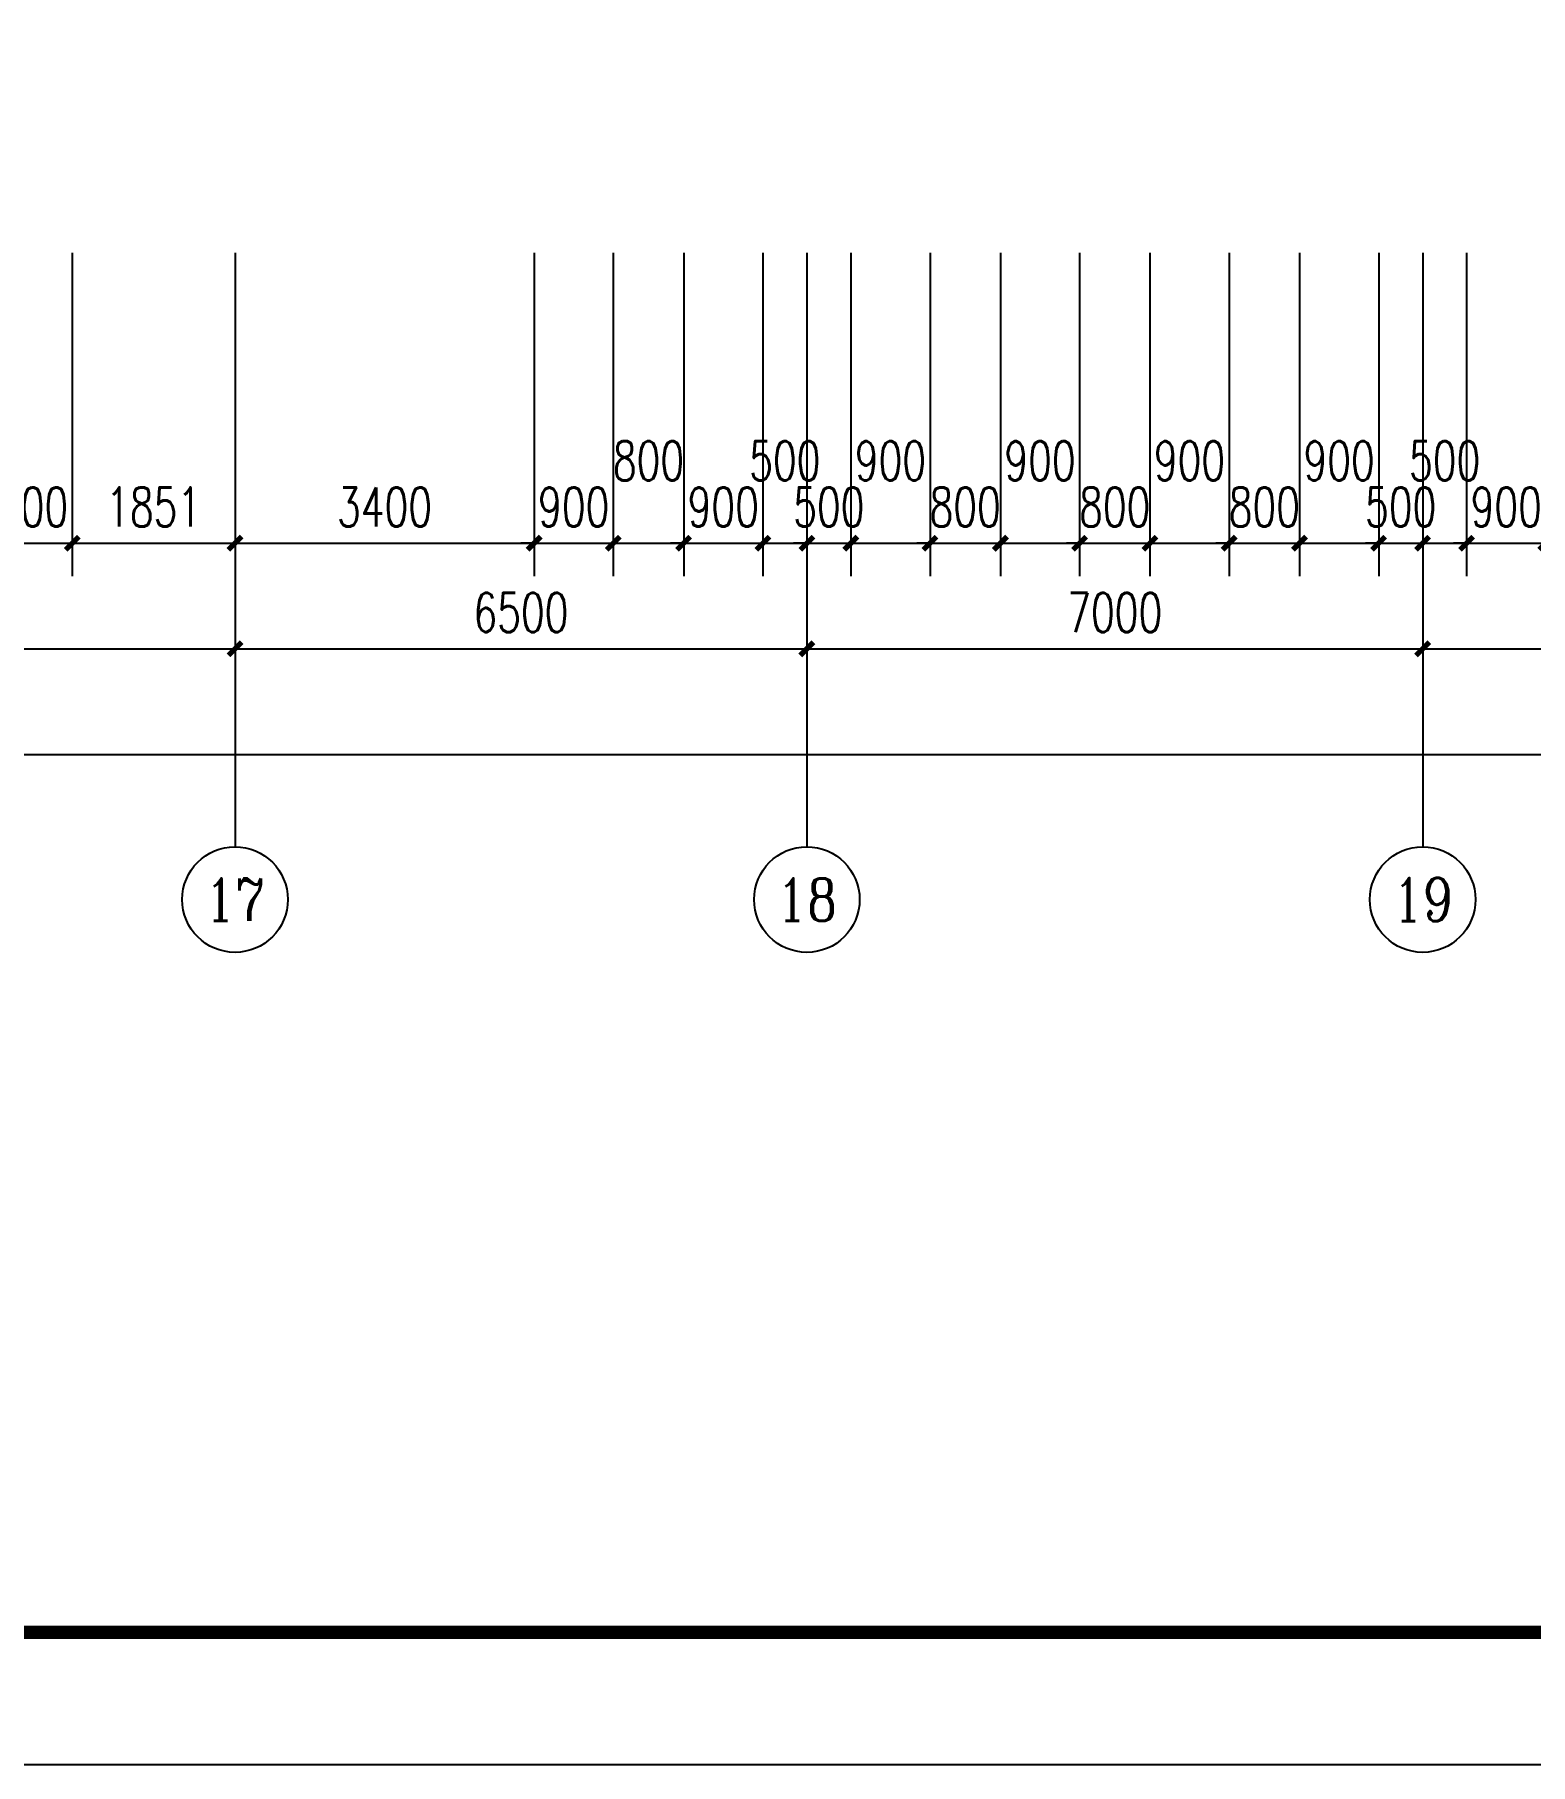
# Model space of a CAD drawing. Extents: x 1333527 to 1855755, y 1020844 to 1581249.
# Drawn here: x 1419096 to 1436099, y 1020844 to 1040504 of the extents above; entities that cross this region are included whole.
import ezdxf
from ezdxf.enums import TextEntityAlignment as Align

# ---------------------------------------------------------------- set-up
doc = ezdxf.new("R2010")
doc.units = 0
doc.header["$LTSCALE"] = 1000
doc.header["$PDSIZE"] = 5
doc.layers.add('1-建筑底图', color=8, linetype='Continuous', plot=False)
for name, color, linetype in [('AXIS_TEXT', 7, 'Continuous'), ('BTTK', 7, 'Continuous'), ('PUB_TITLE', 7, 'Continuous')]:
    doc.layers.add(name, color=color, linetype=linetype)
doc.styles.add('_TCH_AXIS', font='COMPLEX', dxfattribs={"bigfont": 'GBCBIG'})
doc.styles.add('_TCH_DIM_T3', font='SIMPLEX', dxfattribs={"width": 0.705882, "bigfont": 'GBCBIG'})
doc.styles.add('COMPLEX', font='COMPLEX')
doc.styles.add('HZ(TK)', font='geniso.shx', dxfattribs={"width": 0.9, "bigfont": 'hztxt.shx'})
doc.dimstyles.new('_TCH_ARCH&&150', dxfattribs={"dimtxt": 446.25, "dimasz": 150, "dimexe": 375, "dimexo": 450, "dimgap": 189.375, "dimtad": 1, "dimdec": 0, "dimzin": 0, "dimdsep": 46, "dimtxsty": '_TCH_DIM_T3', "dimblk": 'ARCHTICK', "dimcen": 0.09, "dimclrt": 7, "dimazin": 2, "dimtfac": 1, "dimtdec": 0, "dimtix": 1, "dimtmove": 2, "dimatfit": 3, "dimfxl": 1, "dimtolj": 1, "dimtzin": 0, "dimarcsym": 0})

# ---------------------------------------------------------------- blocks, each defined once
blk = doc.blocks.new('vhtemplate_2020年新竖式图框_A0')
at = {"layer": 'PUB_TITLE', "color": 7}
blk.add_lwpolyline([(0, 0), (1189, 0), (1189, 841), (0, 841)], close=True, dxfattribs=at)
at = {"layer": 'PUB_TITLE', "const_width": 1}
blk.add_lwpolyline([(25, 10), (1179, 10), (1179, 831), (25, 831)], close=True, dxfattribs=at)
at = {"layer": 'BTTK', "color": 4, "style": 'HZ(TK)', "width": 0.9}
for tag, p in [('合作单位', (1144, 743.5)), ('建设单位', (1144, 209.5)), ('工程名称', (1144, 176.5)), ('子项名称', (1154, 160)), ('图纸名称', (1144, 141))]:
    blk.add_attdef(tag, text='', height=3.5, dxfattribs=at).set_placement(p, align=Align.MIDDLE_CENTER)
for tag, p in [('注册证书号', (1156.5, 309.01)), ('注册印章号', (1156.5, 301.01)), ('设计号', (1154, 193)), ('图别', (1137.75, 34)), ('图号', (1170.25, 34)), ('版本号', (1137.75, 26)), ('日期', (1170.25, 26))]:
    blk.add_attdef(tag, text='', height=3.5, dxfattribs=at).set_placement(p, align=Align.MIDDLE)
blk = doc.blocks.new('_AXISO')
blk.add_circle((0, 0), 0.5)
at = {"layer": 'AXIS_TEXT', "style": 'COMPLEX', "width": 1.041667}
blk.add_attdef('A', text='', height=0.56, dxfattribs=at).set_placement((-0.25, -0.28), (0.25, -0.28), align=Align.FIT)
blk = doc.blocks.new('_ArchTick')
at = {"color": 0, "linetype": 'ByBlock', "const_width": 0.4}
blk.add_lwpolyline([(-0.5, -0.5), (0.5, 0.5)], dxfattribs=at)
blk = doc.blocks.new('*D678')
at = {"layer": '1-建筑底图', "color": 0, "lineweight": -2, "transparency": 16777216}
for p, q in [((59149, -7654), (59149, -11329)), ((60049, -7654), (60049, -11329)), ((59149, -10954), (58999, -10954)), ((59149, -10954), (60049, -10954)), ((60049, -10954), (60199, -10954))]:
    blk.add_line(p, q, dxfattribs=at)
at = {"layer": 'Defpoints', "color": 0}
for p in [(59149, -7204), (60049, -7204), (60049, -10954)]:
    blk.add_point(p, dxfattribs=at)
at = {"layer": '1-建筑底图', "color": 0, "lineweight": -2, "transparency": 16777216, "xscale": 150, "yscale": 150, "zscale": 150}
blk.add_blockref('_ArchTick', (59149, -10954), dxfattribs=at)
at = {"layer": '1-建筑底图', "color": 0, "lineweight": -2, "transparency": 16777216, "xscale": 150, "yscale": 150, "zscale": 150, "rotation": 180}
blk.add_blockref('_ArchTick', (60049, -10954), dxfattribs=at)
at = {"layer": '1-建筑底图', "color": 7, "transparency": 16777216, "insert": (59599, -10542), "char_height": 446.2, "attachment_point": 5, "style": '_TCH_DIM_T3'}
blk.add_mtext('\\A1;900', dxfattribs=at)
blk = doc.blocks.new('*D679')
at = {"layer": '1-建筑底图', "color": 0, "lineweight": -2, "transparency": 16777216}
for p, q in [((60049, -7654), (60049, -11329)), ((61900, -7654), (61900, -11329)), ((60049, -10954), (61900, -10954))]:
    blk.add_line(p, q, dxfattribs=at)
at = {"layer": 'Defpoints', "color": 0}
for p in [(60049, -7204), (61900, -7204), (61900, -10954)]:
    blk.add_point(p, dxfattribs=at)
at = {"layer": '1-建筑底图', "color": 0, "lineweight": -2, "transparency": 16777216, "xscale": 150, "yscale": 150, "zscale": 150, "rotation": 180}
blk.add_blockref('_ArchTick', (60049, -10954), dxfattribs=at)
at = {"layer": '1-建筑底图', "color": 0, "lineweight": -2, "transparency": 16777216, "xscale": 150, "yscale": 150, "zscale": 150}
blk.add_blockref('_ArchTick', (61900, -10954), dxfattribs=at)
at = {"layer": '1-建筑底图', "color": 7, "transparency": 16777216, "insert": (60975, -10542), "char_height": 446.2, "attachment_point": 5, "style": '_TCH_DIM_T3'}
blk.add_mtext('\\A1;1851', dxfattribs=at)
blk = doc.blocks.new('*D680')
at = {"layer": '1-建筑底图', "color": 0, "lineweight": -2, "transparency": 16777216}
for p, q in [((61900, -7654), (61900, -11329)), ((65300, -7654), (65300, -11329)), ((61900, -10954), (65300, -10954))]:
    blk.add_line(p, q, dxfattribs=at)
at = {"layer": 'Defpoints', "color": 0}
for p in [(61900, -7204), (65300, -7204), (65300, -10954)]:
    blk.add_point(p, dxfattribs=at)
at = {"layer": '1-建筑底图', "color": 0, "lineweight": -2, "transparency": 16777216, "xscale": 150, "yscale": 150, "zscale": 150, "rotation": 180}
blk.add_blockref('_ArchTick', (61900, -10954), dxfattribs=at)
at = {"layer": '1-建筑底图', "color": 0, "lineweight": -2, "transparency": 16777216, "xscale": 150, "yscale": 150, "zscale": 150}
blk.add_blockref('_ArchTick', (65300, -10954), dxfattribs=at)
at = {"layer": '1-建筑底图', "color": 7, "transparency": 16777216, "insert": (63600, -10542), "char_height": 446.2, "attachment_point": 5, "style": '_TCH_DIM_T3'}
blk.add_mtext('\\A1;3400', dxfattribs=at)
blk = doc.blocks.new('*D681')
at = {"layer": '1-建筑底图', "color": 0, "lineweight": -2, "transparency": 16777216}
for p, q in [((65300, -7654), (65300, -11329)), ((66200, -7654), (66200, -11329)), ((65300, -10954), (65150, -10954)), ((65300, -10954), (66200, -10954)), ((66200, -10954), (66350, -10954))]:
    blk.add_line(p, q, dxfattribs=at)
at = {"layer": 'Defpoints', "color": 0}
for p in [(65300, -7204), (66200, -7204), (66200, -10954)]:
    blk.add_point(p, dxfattribs=at)
at = {"layer": '1-建筑底图', "color": 0, "lineweight": -2, "transparency": 16777216, "xscale": 150, "yscale": 150, "zscale": 150}
blk.add_blockref('_ArchTick', (65300, -10954), dxfattribs=at)
at = {"layer": '1-建筑底图', "color": 0, "lineweight": -2, "transparency": 16777216, "xscale": 150, "yscale": 150, "zscale": 150, "rotation": 180}
blk.add_blockref('_ArchTick', (66200, -10954), dxfattribs=at)
at = {"layer": '1-建筑底图', "color": 7, "transparency": 16777216, "insert": (65750, -10542), "char_height": 446.2, "attachment_point": 5, "style": '_TCH_DIM_T3'}
blk.add_mtext('\\A1;900', dxfattribs=at)
blk = doc.blocks.new('*D682')
at = {"layer": '1-建筑底图', "color": 0, "lineweight": -2, "transparency": 16777216}
for p, q in [((66200, -7654), (66200, -11329)), ((67000, -7654), (67000, -11329)), ((66200, -10954), (67000, -10954))]:
    blk.add_line(p, q, dxfattribs=at)
at = {"layer": 'Defpoints', "color": 0}
for p in [(66200, -7204), (67000, -7204), (67000, -10954)]:
    blk.add_point(p, dxfattribs=at)
at = {"layer": '1-建筑底图', "color": 0, "lineweight": -2, "transparency": 16777216, "xscale": 150, "yscale": 150, "zscale": 150, "rotation": 180}
blk.add_blockref('_ArchTick', (66200, -10954), dxfattribs=at)
at = {"layer": '1-建筑底图', "color": 0, "lineweight": -2, "transparency": 16777216, "xscale": 150, "yscale": 150, "zscale": 150}
blk.add_blockref('_ArchTick', (67000, -10954), dxfattribs=at)
at = {"layer": '1-建筑底图', "color": 7, "transparency": 16777216, "insert": (66600, -10017), "char_height": 446.2, "attachment_point": 5, "style": '_TCH_DIM_T3'}
blk.add_mtext('\\A1;800', dxfattribs=at)
blk = doc.blocks.new('*D683')
at = {"layer": '1-建筑底图', "color": 0, "lineweight": -2, "transparency": 16777216}
for p, q in [((67000, -7654), (67000, -11329)), ((67900, -7654), (67900, -11329)), ((67000, -10954), (66850, -10954)), ((67000, -10954), (67900, -10954)), ((67900, -10954), (68050, -10954))]:
    blk.add_line(p, q, dxfattribs=at)
at = {"layer": 'Defpoints', "color": 0}
for p in [(67000, -7204), (67900, -7204), (67900, -10954)]:
    blk.add_point(p, dxfattribs=at)
at = {"layer": '1-建筑底图', "color": 0, "lineweight": -2, "transparency": 16777216, "xscale": 150, "yscale": 150, "zscale": 150}
blk.add_blockref('_ArchTick', (67000, -10954), dxfattribs=at)
at = {"layer": '1-建筑底图', "color": 0, "lineweight": -2, "transparency": 16777216, "xscale": 150, "yscale": 150, "zscale": 150, "rotation": 180}
blk.add_blockref('_ArchTick', (67900, -10954), dxfattribs=at)
at = {"layer": '1-建筑底图', "color": 7, "transparency": 16777216, "insert": (67450, -10542), "char_height": 446.2, "attachment_point": 5, "style": '_TCH_DIM_T3'}
blk.add_mtext('\\A1;900', dxfattribs=at)
blk = doc.blocks.new('*D684')
at = {"layer": '1-建筑底图', "color": 0, "lineweight": -2, "transparency": 16777216}
for p, q in [((67900, -7654), (67900, -11329)), ((68400, -7654), (68400, -11329)), ((67900, -10954), (68400, -10954))]:
    blk.add_line(p, q, dxfattribs=at)
at = {"layer": 'Defpoints', "color": 0}
for p in [(67900, -7204), (68400, -7204), (68400, -10954)]:
    blk.add_point(p, dxfattribs=at)
at = {"layer": '1-建筑底图', "color": 0, "lineweight": -2, "transparency": 16777216, "xscale": 150, "yscale": 150, "zscale": 150, "rotation": 180}
blk.add_blockref('_ArchTick', (67900, -10954), dxfattribs=at)
at = {"layer": '1-建筑底图', "color": 0, "lineweight": -2, "transparency": 16777216, "xscale": 150, "yscale": 150, "zscale": 150}
blk.add_blockref('_ArchTick', (68400, -10954), dxfattribs=at)
at = {"layer": '1-建筑底图', "color": 7, "transparency": 16777216, "insert": (68150, -10017), "char_height": 446.2, "attachment_point": 5, "style": '_TCH_DIM_T3'}
blk.add_mtext('\\A1;500', dxfattribs=at)
blk = doc.blocks.new('*D685')
at = {"layer": '1-建筑底图', "color": 0, "lineweight": -2, "transparency": 16777216}
for p, q in [((68400, -7654), (68400, -11329)), ((68900, -7654), (68900, -11329)), ((68400, -10954), (68250, -10954)), ((68400, -10954), (68900, -10954)), ((68900, -10954), (69050, -10954))]:
    blk.add_line(p, q, dxfattribs=at)
at = {"layer": 'Defpoints', "color": 0}
for p in [(68400, -7204), (68900, -7204), (68900, -10954)]:
    blk.add_point(p, dxfattribs=at)
at = {"layer": '1-建筑底图', "color": 0, "lineweight": -2, "transparency": 16777216, "xscale": 150, "yscale": 150, "zscale": 150}
blk.add_blockref('_ArchTick', (68400, -10954), dxfattribs=at)
at = {"layer": '1-建筑底图', "color": 0, "lineweight": -2, "transparency": 16777216, "xscale": 150, "yscale": 150, "zscale": 150, "rotation": 180}
blk.add_blockref('_ArchTick', (68900, -10954), dxfattribs=at)
at = {"layer": '1-建筑底图', "color": 7, "transparency": 16777216, "insert": (68650, -10542), "char_height": 446.2, "attachment_point": 5, "style": '_TCH_DIM_T3'}
blk.add_mtext('\\A1;500', dxfattribs=at)
blk = doc.blocks.new('*D686')
at = {"layer": '1-建筑底图', "color": 0, "lineweight": -2, "transparency": 16777216}
for p, q in [((68900, -7654), (68900, -11329)), ((69800, -7654), (69800, -11329)), ((68900, -10954), (69800, -10954))]:
    blk.add_line(p, q, dxfattribs=at)
at = {"layer": 'Defpoints', "color": 0}
for p in [(68900, -7204), (69800, -7204), (69800, -10954)]:
    blk.add_point(p, dxfattribs=at)
at = {"layer": '1-建筑底图', "color": 0, "lineweight": -2, "transparency": 16777216, "xscale": 150, "yscale": 150, "zscale": 150, "rotation": 180}
blk.add_blockref('_ArchTick', (68900, -10954), dxfattribs=at)
at = {"layer": '1-建筑底图', "color": 0, "lineweight": -2, "transparency": 16777216, "xscale": 150, "yscale": 150, "zscale": 150}
blk.add_blockref('_ArchTick', (69800, -10954), dxfattribs=at)
at = {"layer": '1-建筑底图', "color": 7, "transparency": 16777216, "insert": (69350, -10017), "char_height": 446.2, "attachment_point": 5, "style": '_TCH_DIM_T3'}
blk.add_mtext('\\A1;900', dxfattribs=at)
blk = doc.blocks.new('*D687')
at = {"layer": '1-建筑底图', "color": 0, "lineweight": -2, "transparency": 16777216}
for p, q in [((69800, -7654), (69800, -11329)), ((70600, -7654), (70600, -11329)), ((69800, -10954), (69650, -10954)), ((69800, -10954), (70600, -10954)), ((70600, -10954), (70750, -10954))]:
    blk.add_line(p, q, dxfattribs=at)
at = {"layer": 'Defpoints', "color": 0}
for p in [(69800, -7204), (70600, -7204), (70600, -10954)]:
    blk.add_point(p, dxfattribs=at)
at = {"layer": '1-建筑底图', "color": 0, "lineweight": -2, "transparency": 16777216, "xscale": 150, "yscale": 150, "zscale": 150}
blk.add_blockref('_ArchTick', (69800, -10954), dxfattribs=at)
at = {"layer": '1-建筑底图', "color": 0, "lineweight": -2, "transparency": 16777216, "xscale": 150, "yscale": 150, "zscale": 150, "rotation": 180}
blk.add_blockref('_ArchTick', (70600, -10954), dxfattribs=at)
at = {"layer": '1-建筑底图', "color": 7, "transparency": 16777216, "insert": (70200, -10542), "char_height": 446.2, "attachment_point": 5, "style": '_TCH_DIM_T3'}
blk.add_mtext('\\A1;800', dxfattribs=at)
blk = doc.blocks.new('*D688')
at = {"layer": '1-建筑底图', "color": 0, "lineweight": -2, "transparency": 16777216}
for p, q in [((70600, -7654), (70600, -11329)), ((71500, -7654), (71500, -11329)), ((70600, -10954), (71500, -10954))]:
    blk.add_line(p, q, dxfattribs=at)
at = {"layer": 'Defpoints', "color": 0}
for p in [(70600, -7204), (71500, -7204), (71500, -10954)]:
    blk.add_point(p, dxfattribs=at)
at = {"layer": '1-建筑底图', "color": 0, "lineweight": -2, "transparency": 16777216, "xscale": 150, "yscale": 150, "zscale": 150, "rotation": 180}
blk.add_blockref('_ArchTick', (70600, -10954), dxfattribs=at)
at = {"layer": '1-建筑底图', "color": 0, "lineweight": -2, "transparency": 16777216, "xscale": 150, "yscale": 150, "zscale": 150}
blk.add_blockref('_ArchTick', (71500, -10954), dxfattribs=at)
at = {"layer": '1-建筑底图', "color": 7, "transparency": 16777216, "insert": (71050, -10017), "char_height": 446.2, "attachment_point": 5, "style": '_TCH_DIM_T3'}
blk.add_mtext('\\A1;900', dxfattribs=at)
blk = doc.blocks.new('*D689')
at = {"layer": '1-建筑底图', "color": 0, "lineweight": -2, "transparency": 16777216}
for p, q in [((71500, -7654), (71500, -11329)), ((72300, -7654), (72300, -11329)), ((71500, -10954), (71350, -10954)), ((71500, -10954), (72300, -10954)), ((72300, -10954), (72450, -10954))]:
    blk.add_line(p, q, dxfattribs=at)
at = {"layer": 'Defpoints', "color": 0}
for p in [(71500, -7204), (72300, -7204), (72300, -10954)]:
    blk.add_point(p, dxfattribs=at)
at = {"layer": '1-建筑底图', "color": 0, "lineweight": -2, "transparency": 16777216, "xscale": 150, "yscale": 150, "zscale": 150}
blk.add_blockref('_ArchTick', (71500, -10954), dxfattribs=at)
at = {"layer": '1-建筑底图', "color": 0, "lineweight": -2, "transparency": 16777216, "xscale": 150, "yscale": 150, "zscale": 150, "rotation": 180}
blk.add_blockref('_ArchTick', (72300, -10954), dxfattribs=at)
at = {"layer": '1-建筑底图', "color": 7, "transparency": 16777216, "insert": (71900, -10542), "char_height": 446.2, "attachment_point": 5, "style": '_TCH_DIM_T3'}
blk.add_mtext('\\A1;800', dxfattribs=at)
blk = doc.blocks.new('*D690')
at = {"layer": '1-建筑底图', "color": 0, "lineweight": -2, "transparency": 16777216}
for p, q in [((72300, -7654), (72300, -11329)), ((73200, -7654), (73200, -11329)), ((72300, -10954), (73200, -10954))]:
    blk.add_line(p, q, dxfattribs=at)
at = {"layer": 'Defpoints', "color": 0}
for p in [(72300, -7204), (73200, -7204), (73200, -10954)]:
    blk.add_point(p, dxfattribs=at)
at = {"layer": '1-建筑底图', "color": 0, "lineweight": -2, "transparency": 16777216, "xscale": 150, "yscale": 150, "zscale": 150, "rotation": 180}
blk.add_blockref('_ArchTick', (72300, -10954), dxfattribs=at)
at = {"layer": '1-建筑底图', "color": 0, "lineweight": -2, "transparency": 16777216, "xscale": 150, "yscale": 150, "zscale": 150}
blk.add_blockref('_ArchTick', (73200, -10954), dxfattribs=at)
at = {"layer": '1-建筑底图', "color": 7, "transparency": 16777216, "insert": (72750, -10017), "char_height": 446.2, "attachment_point": 5, "style": '_TCH_DIM_T3'}
blk.add_mtext('\\A1;900', dxfattribs=at)
blk = doc.blocks.new('*D691')
at = {"layer": '1-建筑底图', "color": 0, "lineweight": -2, "transparency": 16777216}
for p, q in [((73200, -7654), (73200, -11329)), ((74000, -7654), (74000, -11329)), ((73200, -10954), (73050, -10954)), ((73200, -10954), (74000, -10954)), ((74000, -10954), (74150, -10954))]:
    blk.add_line(p, q, dxfattribs=at)
at = {"layer": 'Defpoints', "color": 0}
for p in [(73200, -7204), (74000, -7204), (74000, -10954)]:
    blk.add_point(p, dxfattribs=at)
at = {"layer": '1-建筑底图', "color": 0, "lineweight": -2, "transparency": 16777216, "xscale": 150, "yscale": 150, "zscale": 150}
blk.add_blockref('_ArchTick', (73200, -10954), dxfattribs=at)
at = {"layer": '1-建筑底图', "color": 0, "lineweight": -2, "transparency": 16777216, "xscale": 150, "yscale": 150, "zscale": 150, "rotation": 180}
blk.add_blockref('_ArchTick', (74000, -10954), dxfattribs=at)
at = {"layer": '1-建筑底图', "color": 7, "transparency": 16777216, "insert": (73600, -10542), "char_height": 446.2, "attachment_point": 5, "style": '_TCH_DIM_T3'}
blk.add_mtext('\\A1;800', dxfattribs=at)
blk = doc.blocks.new('*D692')
at = {"layer": '1-建筑底图', "color": 0, "lineweight": -2, "transparency": 16777216}
for p, q in [((74000, -7654), (74000, -11329)), ((74900, -7654), (74900, -11329)), ((74000, -10954), (74900, -10954))]:
    blk.add_line(p, q, dxfattribs=at)
at = {"layer": 'Defpoints', "color": 0}
for p in [(74000, -7204), (74900, -7204), (74900, -10954)]:
    blk.add_point(p, dxfattribs=at)
at = {"layer": '1-建筑底图', "color": 0, "lineweight": -2, "transparency": 16777216, "xscale": 150, "yscale": 150, "zscale": 150, "rotation": 180}
blk.add_blockref('_ArchTick', (74000, -10954), dxfattribs=at)
at = {"layer": '1-建筑底图', "color": 0, "lineweight": -2, "transparency": 16777216, "xscale": 150, "yscale": 150, "zscale": 150}
blk.add_blockref('_ArchTick', (74900, -10954), dxfattribs=at)
at = {"layer": '1-建筑底图', "color": 7, "transparency": 16777216, "insert": (74450, -10017), "char_height": 446.2, "attachment_point": 5, "style": '_TCH_DIM_T3'}
blk.add_mtext('\\A1;900', dxfattribs=at)
blk = doc.blocks.new('*D693')
at = {"layer": '1-建筑底图', "color": 0, "lineweight": -2, "transparency": 16777216}
for p, q in [((74900, -7654), (74900, -11329)), ((75400, -7654), (75400, -11329)), ((74900, -10954), (74750, -10954)), ((74900, -10954), (75400, -10954)), ((75400, -10954), (75550, -10954))]:
    blk.add_line(p, q, dxfattribs=at)
at = {"layer": 'Defpoints', "color": 0}
for p in [(74900, -7204), (75400, -7204), (75400, -10954)]:
    blk.add_point(p, dxfattribs=at)
at = {"layer": '1-建筑底图', "color": 0, "lineweight": -2, "transparency": 16777216, "xscale": 150, "yscale": 150, "zscale": 150}
blk.add_blockref('_ArchTick', (74900, -10954), dxfattribs=at)
at = {"layer": '1-建筑底图', "color": 0, "lineweight": -2, "transparency": 16777216, "xscale": 150, "yscale": 150, "zscale": 150, "rotation": 180}
blk.add_blockref('_ArchTick', (75400, -10954), dxfattribs=at)
at = {"layer": '1-建筑底图', "color": 7, "transparency": 16777216, "insert": (75150, -10542), "char_height": 446.2, "attachment_point": 5, "style": '_TCH_DIM_T3'}
blk.add_mtext('\\A1;500', dxfattribs=at)
blk = doc.blocks.new('*D694')
at = {"layer": '1-建筑底图', "color": 0, "lineweight": -2, "transparency": 16777216}
for p, q in [((75400, -7654), (75400, -11329)), ((75900, -7654), (75900, -11329)), ((75400, -10954), (75900, -10954))]:
    blk.add_line(p, q, dxfattribs=at)
at = {"layer": 'Defpoints', "color": 0}
for p in [(75400, -7204), (75900, -7204), (75900, -10954)]:
    blk.add_point(p, dxfattribs=at)
at = {"layer": '1-建筑底图', "color": 0, "lineweight": -2, "transparency": 16777216, "xscale": 150, "yscale": 150, "zscale": 150, "rotation": 180}
blk.add_blockref('_ArchTick', (75400, -10954), dxfattribs=at)
at = {"layer": '1-建筑底图', "color": 0, "lineweight": -2, "transparency": 16777216, "xscale": 150, "yscale": 150, "zscale": 150}
blk.add_blockref('_ArchTick', (75900, -10954), dxfattribs=at)
at = {"layer": '1-建筑底图', "color": 7, "transparency": 16777216, "insert": (75650, -10017), "char_height": 446.2, "attachment_point": 5, "style": '_TCH_DIM_T3'}
blk.add_mtext('\\A1;500', dxfattribs=at)
blk = doc.blocks.new('*D695')
at = {"layer": '1-建筑底图', "color": 0, "lineweight": -2, "transparency": 16777216}
for p, q in [((75900, -7654), (75900, -11329)), ((76800, -7654), (76800, -11329)), ((75900, -10954), (75750, -10954)), ((75900, -10954), (76800, -10954)), ((76800, -10954), (76950, -10954))]:
    blk.add_line(p, q, dxfattribs=at)
at = {"layer": 'Defpoints', "color": 0}
for p in [(75900, -7204), (76800, -7204), (76800, -10954)]:
    blk.add_point(p, dxfattribs=at)
at = {"layer": '1-建筑底图', "color": 0, "lineweight": -2, "transparency": 16777216, "xscale": 150, "yscale": 150, "zscale": 150}
blk.add_blockref('_ArchTick', (75900, -10954), dxfattribs=at)
at = {"layer": '1-建筑底图', "color": 0, "lineweight": -2, "transparency": 16777216, "xscale": 150, "yscale": 150, "zscale": 150, "rotation": 180}
blk.add_blockref('_ArchTick', (76800, -10954), dxfattribs=at)
at = {"layer": '1-建筑底图', "color": 7, "transparency": 16777216, "insert": (76350, -10542), "char_height": 446.2, "attachment_point": 5, "style": '_TCH_DIM_T3'}
blk.add_mtext('\\A1;900', dxfattribs=at)
blk = doc.blocks.new('*D572')
at = {"layer": '1-建筑底图', "color": 0, "lineweight": -2, "transparency": 16777216}
for p, q in [((-100, -8854), (-100, -13729)), ((111100, -8854), (111100, -13729)), ((-100, -13354), (111100, -13354))]:
    blk.add_line(p, q, dxfattribs=at)
at = {"layer": 'Defpoints', "color": 0}
for p in [(-100, -8404), (111100, -8404), (111100, -13354)]:
    blk.add_point(p, dxfattribs=at)
at = {"layer": '1-建筑底图', "color": 0, "lineweight": -2, "transparency": 16777216, "xscale": 150, "yscale": 150, "zscale": 150, "rotation": 180}
blk.add_blockref('_ArchTick', (-100, -13354), dxfattribs=at)
at = {"layer": '1-建筑底图', "color": 0, "lineweight": -2, "transparency": 16777216, "xscale": 150, "yscale": 150, "zscale": 150}
blk.add_blockref('_ArchTick', (111100, -13354), dxfattribs=at)
at = {"layer": '1-建筑底图', "color": 7, "transparency": 16777216, "insert": (55500, -12942), "char_height": 446.2, "attachment_point": 5, "style": '_TCH_DIM_T3'}
blk.add_mtext('\\A1;111200', dxfattribs=at)
blk = doc.blocks.new('*D631')
at = {"layer": '1-建筑底图', "color": 0, "lineweight": -2, "transparency": 16777216}
for p, q in [((54900, -8854), (54900, -12529)), ((61900, -8854), (61900, -12529)), ((54900, -12154), (61900, -12154))]:
    blk.add_line(p, q, dxfattribs=at)
at = {"layer": 'Defpoints', "color": 0}
for p in [(54900, -8404), (61900, -8404), (61900, -12154)]:
    blk.add_point(p, dxfattribs=at)
at = {"layer": '1-建筑底图', "color": 0, "lineweight": -2, "transparency": 16777216, "xscale": 150, "yscale": 150, "zscale": 150, "rotation": 180}
blk.add_blockref('_ArchTick', (54900, -12154), dxfattribs=at)
at = {"layer": '1-建筑底图', "color": 0, "lineweight": -2, "transparency": 16777216, "xscale": 150, "yscale": 150, "zscale": 150}
blk.add_blockref('_ArchTick', (61900, -12154), dxfattribs=at)
at = {"layer": '1-建筑底图', "color": 7, "transparency": 16777216, "insert": (58400, -11742), "char_height": 446.2, "attachment_point": 5, "style": '_TCH_DIM_T3'}
blk.add_mtext('\\A1;7000', dxfattribs=at)
blk = doc.blocks.new('*D632')
at = {"layer": '1-建筑底图', "color": 0, "lineweight": -2, "transparency": 16777216}
for p, q in [((61900, -8854), (61900, -12529)), ((68400, -8854), (68400, -12529)), ((61900, -12154), (68400, -12154))]:
    blk.add_line(p, q, dxfattribs=at)
at = {"layer": 'Defpoints', "color": 0}
for p in [(61900, -8404), (68400, -8404), (68400, -12154)]:
    blk.add_point(p, dxfattribs=at)
at = {"layer": '1-建筑底图', "color": 0, "lineweight": -2, "transparency": 16777216, "xscale": 150, "yscale": 150, "zscale": 150, "rotation": 180}
blk.add_blockref('_ArchTick', (61900, -12154), dxfattribs=at)
at = {"layer": '1-建筑底图', "color": 0, "lineweight": -2, "transparency": 16777216, "xscale": 150, "yscale": 150, "zscale": 150}
blk.add_blockref('_ArchTick', (68400, -12154), dxfattribs=at)
at = {"layer": '1-建筑底图', "color": 7, "transparency": 16777216, "insert": (65150, -11742), "char_height": 446.2, "attachment_point": 5, "style": '_TCH_DIM_T3'}
blk.add_mtext('\\A1;6500', dxfattribs=at)
blk = doc.blocks.new('*D633')
at = {"layer": '1-建筑底图', "color": 0, "lineweight": -2, "transparency": 16777216}
for p, q in [((68400, -8854), (68400, -12529)), ((75400, -8854), (75400, -12529)), ((68400, -12154), (75400, -12154))]:
    blk.add_line(p, q, dxfattribs=at)
at = {"layer": 'Defpoints', "color": 0}
for p in [(68400, -8404), (75400, -8404), (75400, -12154)]:
    blk.add_point(p, dxfattribs=at)
at = {"layer": '1-建筑底图', "color": 0, "lineweight": -2, "transparency": 16777216, "xscale": 150, "yscale": 150, "zscale": 150, "rotation": 180}
blk.add_blockref('_ArchTick', (68400, -12154), dxfattribs=at)
at = {"layer": '1-建筑底图', "color": 0, "lineweight": -2, "transparency": 16777216, "xscale": 150, "yscale": 150, "zscale": 150}
blk.add_blockref('_ArchTick', (75400, -12154), dxfattribs=at)
at = {"layer": '1-建筑底图', "color": 7, "transparency": 16777216, "insert": (71900, -11742), "char_height": 446.2, "attachment_point": 5, "style": '_TCH_DIM_T3'}
blk.add_mtext('\\A1;7000', dxfattribs=at)
blk = doc.blocks.new('*D634')
at = {"layer": '1-建筑底图', "color": 0, "lineweight": -2, "transparency": 16777216}
for p, q in [((75400, -8854), (75400, -12529)), ((82400, -8854), (82400, -12529)), ((75400, -12154), (82400, -12154))]:
    blk.add_line(p, q, dxfattribs=at)
at = {"layer": 'Defpoints', "color": 0}
for p in [(75400, -8404), (82400, -8404), (82400, -12154)]:
    blk.add_point(p, dxfattribs=at)
at = {"layer": '1-建筑底图', "color": 0, "lineweight": -2, "transparency": 16777216, "xscale": 150, "yscale": 150, "zscale": 150, "rotation": 180}
blk.add_blockref('_ArchTick', (75400, -12154), dxfattribs=at)
at = {"layer": '1-建筑底图', "color": 0, "lineweight": -2, "transparency": 16777216, "xscale": 150, "yscale": 150, "zscale": 150}
blk.add_blockref('_ArchTick', (82400, -12154), dxfattribs=at)
at = {"layer": '1-建筑底图', "color": 7, "transparency": 16777216, "insert": (78900, -11742), "char_height": 446.2, "attachment_point": 5, "style": '_TCH_DIM_T3'}
blk.add_mtext('\\A1;7000', dxfattribs=at)
blk = doc.blocks.new('1-二层建筑底图')
at = {"layer": '1-建筑底图', "color": 8}
for p, q in [((61900, -8404.1), (61900, -14404.1)), ((68400, -8404.1), (68400, -14404.1)), ((75400, -8404.1), (75400, -14404.1))]:
    blk.add_line(p, q, dxfattribs=at)
ref = blk.add_blockref('_AXISO', (61900, -15004.1), dxfattribs=dict(at, xscale=1200, yscale=1200, zscale=1200))
ref.add_attrib('A', '17', dxfattribs={"layer": 'AXIS_TEXT', "height": 481.71, "style": '_TCH_AXIS', "width": 1.034483}).set_placement((61555.9, -15245), (62244.1, -15245), align=Align.FIT)
ref = blk.add_blockref('_AXISO', (68400, -15004.1), dxfattribs=dict(at, xscale=1200, yscale=1200, zscale=1200))
ref.add_attrib('A', '18', dxfattribs={"layer": 'AXIS_TEXT', "height": 481.71, "style": '_TCH_AXIS', "width": 1.034483}).set_placement((68055.9, -15245), (68744.1, -15245), align=Align.FIT)
ref = blk.add_blockref('_AXISO', (75400, -15004.1), dxfattribs=dict(at, xscale=1200, yscale=1200, zscale=1200))
ref.add_attrib('A', '19', dxfattribs={"layer": 'AXIS_TEXT', "height": 492.67, "style": '_TCH_AXIS'}).set_placement((75059.8, -15250.5), (75740.2, -15250.5), align=Align.FIT)
for p1, p2, distance, picture, middle in [((59149.4, -7204.1), (60049.4, -7204.1), -3750, '*D678', (59599.4, -10541.6)), ((60049.4, -7204.1), (61900, -7204.1), -3750, '*D679', (60974.7, -10541.6)), ((61900, -7204.1), (65300, -7204.1), -3750, '*D680', (63600, -10541.6)), ((65300, -7204.1), (66200, -7204.1), -3750, '*D681', (65750, -10541.6)), ((67000, -7204.1), (67900, -7204.1), -3750, '*D683', (67450, -10541.6)), ((68400, -7204.1), (68900, -7204.1), -3750, '*D685', (68650, -10541.6)), ((69800, -7204.1), (70600, -7204.1), -3750, '*D687', (70200, -10541.6)), ((71500, -7204.1), (72300, -7204.1), -3750, '*D689', (71900, -10541.6)), ((73200, -7204.1), (74000, -7204.1), -3750, '*D691', (73600, -10541.6)), ((74900, -7204.1), (75400, -7204.1), -3750, '*D693', (75150, -10541.6)), ((75900, -7204.1), (76800, -7204.1), -3750, '*D695', (76350, -10541.6)), ((-100, -8404.1), (111100, -8404.1), -4950, '*D572', (55500, -12941.6)), ((54900, -8404.1), (61900, -8404.1), -3750, '*D631', (58400, -11741.6)), ((61900, -8404.1), (68400, -8404.1), -3750, '*D632', (65150, -11741.6)), ((68400, -8404.1), (75400, -8404.1), -3750, '*D633', (71900, -11741.6)), ((75400, -8404.1), (82400, -8404.1), -3750, '*D634', (78900, -11741.6))]:
    dim = blk.add_aligned_dim(p1=p1, p2=p2, distance=distance, dimstyle='_TCH_ARCH&&150', dxfattribs=at)
    dim.commit()
    dim.dimension.update_dxf_attribs({"geometry": picture, "text_midpoint": middle})
for base, p1, p2, picture, middle in [((67000, -10954.1), (66200, -7204.1), (67000, -7204.1), '*D682', (66600, -10016.6)), ((68400, -10954.1), (67900, -7204.1), (68400, -7204.1), '*D684', (68150, -10016.6)), ((69800, -10954.1), (68900, -7204.1), (69800, -7204.1), '*D686', (69350, -10016.6)), ((71500, -10954.1), (70600, -7204.1), (71500, -7204.1), '*D688', (71050, -10016.6)), ((73200, -10954.1), (72300, -7204.1), (73200, -7204.1), '*D690', (72750, -10016.6)), ((74900, -10954.1), (74000, -7204.1), (74900, -7204.1), '*D692', (74450, -10016.6)), ((75900, -10954.1), (75400, -7204.1), (75900, -7204.1), '*D694', (75650, -10016.6))]:
    dim = blk.add_linear_dim(base=base, p1=p1, p2=p2, angle=0, dimstyle='_TCH_ARCH&&150', dxfattribs=at)
    dim.commit()
    dim.dimension.update_dxf_attribs({"geometry": picture, "text_midpoint": middle, "dimtype": 161})

msp = doc.modelspace()

# ---------------------------------------------------------------- linework, layer by layer
at = {"layer": 'PUB_TITLE'}
msp.add_lwpolyline([(1333527, 1020844), (1511877, 1020844), (1511877, 1146994), (1333527, 1146994)], close=True, dxfattribs=at)
at = {"layer": 'PUB_TITLE', "const_width": 150}
msp.add_lwpolyline([(1337277, 1022344), (1510377, 1022344), (1510377, 1145494), (1337277, 1145494)], close=True, dxfattribs=at)

# ---------------------------------------------------------------- block references
at = {"xscale": 150, "yscale": 150, "zscale": 150}
msp.add_blockref('vhtemplate_2020年新竖式图框_A0', (1333527, 1020844), dxfattribs=at)
at = {"layer": '1-建筑底图'}
msp.add_blockref('1-二层建筑底图', (1359474, 1045677), dxfattribs=at)

doc.saveas('drawing.dxf')
